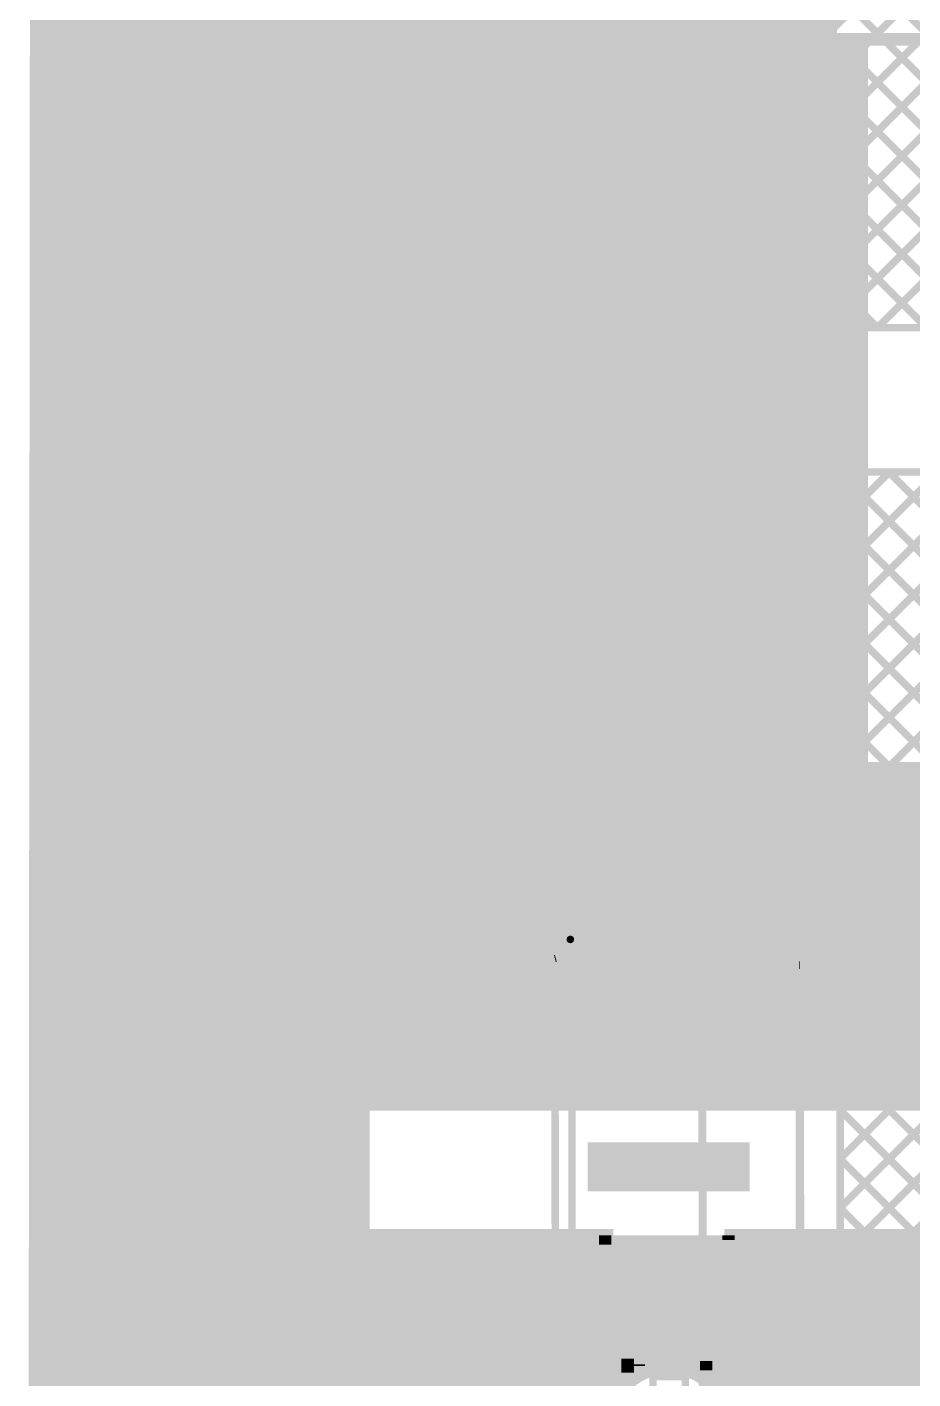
# Model space of a CAD drawing. Extents: x -20 to 155, y -91 to 215.
# Drawn here: x -4.19 to 13.87, y 90.92 to 118.49 of the extents above; entities that cross this region are included whole.
import ezdxf

# ---------------------------------------------------------------- set-up
doc = ezdxf.new("R2010")
doc.units = 0
doc.header["$MEASUREMENT"] = 0
doc.layers.get('0').update_dxf_attribs({"linetype": 'CONTINUOUS'})
for name, color, linetype in [('25-334-0_BOT', 7, 'CONTINUOUS'), ('25-334-0_DRD', 7, 'CONTINUOUS'), ('25-334-0_DRL', 2, 'CONTINUOUS'), ('25-334-0_IN1', 4, 'CONTINUOUS'), ('25-334-0_IN2', 3, 'CONTINUOUS'), ('25-334-0_SMB', 5, 'CONTINUOUS'), ('25-334-0_SMT', 10, 'CONTINUOUS'), ('25-334-0_SST', 12, 'CONTINUOUS'), ('25-334-0_TOP', 11, 'CONTINUOUS'), ('THRUHOLE_TAP', 15, 'CONTINUOUS')]:
    doc.layers.add(name, color=color, linetype=linetype)

# ---------------------------------------------------------------- blocks, each defined once
blk = doc.blocks.new('ROUND_28')
at = {"const_width": 1.09982}
blk.add_lwpolyline([(-0.54991, 0, 1), (0.54991, 0, 1)], format="xyb", close=True, dxfattribs=at)
blk = doc.blocks.new('ROUND_72')
at = {"const_width": 0.7493}
blk.add_lwpolyline([(-0.37465, 0, 1), (0.37465, 0, 1)], format="xyb", close=True, dxfattribs=at)
blk = doc.blocks.new('ROUND_70')
at = {"const_width": 0.0762}
blk.add_lwpolyline([(-0.0381, 0, 1), (0.0381, 0, 1)], format="xyb", close=True, dxfattribs=at)

msp = doc.modelspace()

# ---------------------------------------------------------------- linework, layer by layer
at = {"layer": '25-334-0_BOT', "const_width": 0.254}
for points in [[(-3.0226, 197.03288), (-3.0226, 45.37964)], [(-2.794, 197.13448), (-2.794, 45.25518)], [(-2.5654, 197.19798), (-2.5654, 45.16882)], [(-2.3368, 197.22846), (-2.3368, 45.1104)], [(-2.1082, 197.231), (-2.1082, 45.085)], [(-1.8796, 197.231), (-1.8796, 45.085)], [(-1.651, 197.231), (-1.651, 45.085)], [(-1.4224, 197.231), (-1.4224, 45.085)], [(-1.1938, 197.231), (-1.1938, 45.085)], [(-0.9652, 197.231), (-0.9652, 45.085)], [(-0.7366, 197.231), (-0.7366, 45.085)], [(-0.508, 197.231), (-0.508, 45.085)], [(-0.2794, 197.231), (-0.2794, 45.085)], [(-0.0508, 197.231), (-0.0508, 45.085)], [(0.1778, 197.231), (0.1778, 45.085)], [(0.4064, 197.231), (0.4064, 45.085)], [(0.635, 197.231), (0.635, 45.085)], [(0.8636, 197.231), (0.8636, 45.085)], [(1.0922, 197.231), (1.0922, 45.085)], [(1.3208, 197.231), (1.3208, 45.085)], [(1.5494, 197.231), (1.5494, 45.085)], [(1.778, 197.231), (1.778, 45.085)], [(2.0066, 197.231), (2.0066, 45.085)], [(2.2352, 197.231), (2.2352, 45.085)], [(-3.4798, 196.68236), (-3.4798, 45.77842)], [(-3.2512, 196.8881), (-3.2512, 45.54728)], [(-3.7084, 196.37502), (-3.7084, 46.1137)], [(-3.937, 195.58), (-3.937, 46.863)], [(2.4638, 130.556), (2.4638, 45.085)], [(2.6924, 130.556), (2.6924, 103.759)], [(2.921, 130.556), (2.921, 103.759)], [(3.1496, 130.556), (3.1496, 103.759)], [(3.3782, 130.556), (3.3782, 103.759)], [(3.6068, 130.556), (3.6068, 103.759)], [(3.8354, 130.556), (3.8354, 103.759)], [(4.064, 130.556), (4.064, 103.759)], [(4.2926, 130.556), (4.2926, 103.759)], [(4.5212, 130.556), (4.5212, 103.759)], [(4.7498, 130.556), (4.7498, 103.759)], [(4.9784, 130.556), (4.9784, 103.759)], [(5.207, 130.556), (5.207, 103.759)], [(5.4356, 130.556), (5.4356, 103.759)], [(5.6642, 130.556), (5.6642, 103.759)], [(5.8928, 130.556), (5.8928, 103.759)], [(6.1214, 130.556), (6.1214, 103.759)], [(6.35, 130.556), (6.35, 103.759)], [(6.5786, 130.556), (6.5786, 103.759)], [(6.8072, 130.556), (6.8072, 103.759)], [(9.5504, 130.556), (9.5504, 103.759)], [(9.779, 130.556), (9.779, 103.759)], [(10.0076, 130.556), (10.0076, 103.759)], [(10.2362, 130.556), (10.2362, 103.759)], [(10.4648, 130.556), (10.4648, 103.759)], [(10.6934, 130.556), (10.6934, 103.759)], [(10.922, 130.556), (10.922, 103.759)], [(11.1506, 130.556), (11.1506, 103.759)], [(11.3792, 130.556), (11.3792, 103.759)], [(11.6078, 130.556), (11.6078, 103.759)], [(11.8364, 130.556), (11.8364, 103.759)], [(12.065, 130.556), (12.065, 103.759)], [(7.0358, 124.04598), (7.0358, 103.759)], [(7.2644, 123.47956), (7.2644, 103.759)], [(9.3218, 123.5964), (9.3218, 103.759)], [(7.493, 123.24334), (7.493, 103.759)], [(7.7216, 123.1011), (7.7216, 103.759)], [(8.8646, 123.1392), (8.8646, 103.759)], [(9.0932, 123.30938), (9.0932, 103.759)], [(7.9502, 123.01728), (7.9502, 103.759)], [(8.1788, 122.98172), (8.1788, 103.759)], [(8.4074, 122.98934), (8.4074, 103.759)], [(8.636, 123.04014), (8.636, 103.759)], [(12.192, 119.507), (12.192, 103.759)], [(12.192, 118.48846), (-3.937, 118.48846)], [(12.192, 118.25986), (-3.937, 118.25986)], [(12.192, 118.03126), (-3.937, 118.03126)], [(12.192, 117.80266), (-3.937, 117.80266)], [(12.192, 117.57406), (-3.937, 117.57406)], [(12.192, 117.34546), (-3.937, 117.34546)], [(12.192, 117.11686), (-3.937, 117.11686)], [(12.192, 116.88826), (-3.937, 116.88826)], [(12.192, 116.65966), (-3.937, 116.65966)], [(12.192, 116.43106), (-3.937, 116.43106)], [(12.192, 116.20246), (-3.937, 116.20246)], [(12.192, 115.97386), (-3.937, 115.97386)], [(12.192, 115.74526), (-3.937, 115.74526)], [(12.192, 115.51666), (-3.937, 115.51666)], [(12.192, 115.28806), (-3.937, 115.28806)], [(12.192, 115.05946), (-3.937, 115.05946)], [(12.192, 114.83086), (-3.937, 114.83086)], [(12.192, 114.60226), (-3.937, 114.60226)], [(12.192, 114.37366), (-3.937, 114.37366)], [(12.192, 114.14506), (-3.937, 114.14506)], [(12.192, 113.91646), (-3.937, 113.91646)], [(12.192, 113.68786), (-3.937, 113.68786)], [(12.192, 113.45926), (-3.937, 113.45926)], [(12.192, 113.23066), (-3.937, 113.23066)], [(12.192, 113.00206), (-3.937, 113.00206)], [(12.192, 112.77346), (-3.937, 112.77346)], [(12.192, 112.54486), (-3.937, 112.54486)], [(12.192, 112.31626), (-3.937, 112.31626)], [(12.192, 112.08766), (-3.937, 112.08766)], [(12.192, 111.85906), (-3.937, 111.85906)], [(12.192, 111.63046), (-3.937, 111.63046)], [(12.192, 111.40186), (-3.937, 111.40186)], [(12.192, 111.17326), (-3.937, 111.17326)], [(12.192, 110.94466), (-3.937, 110.94466)], [(12.192, 110.71606), (-3.937, 110.71606)], [(12.192, 110.48746), (-3.937, 110.48746)], [(12.192, 110.25886), (-3.937, 110.25886)], [(12.192, 110.03026), (-3.937, 110.03026)], [(12.192, 109.80166), (-3.937, 109.80166)], [(12.192, 109.57306), (-3.937, 109.57306)], [(12.192, 109.34446), (-3.937, 109.34446)], [(12.192, 109.11586), (-3.937, 109.11586)], [(12.192, 108.88726), (-3.937, 108.88726)], [(12.192, 108.65866), (-3.937, 108.65866)], [(12.192, 108.43006), (-3.937, 108.43006)], [(12.192, 108.20146), (-3.937, 108.20146)], [(12.192, 107.97286), (-3.937, 107.97286)], [(12.192, 107.74426), (-3.937, 107.74426)], [(12.192, 107.51566), (-3.937, 107.51566)], [(12.192, 107.28706), (-3.937, 107.28706)], [(12.192, 107.05846), (-3.937, 107.05846)], [(12.192, 106.82986), (-3.937, 106.82986)], [(12.192, 106.60126), (-3.937, 106.60126)], [(12.192, 106.37266), (-3.937, 106.37266)], [(12.192, 106.14406), (-3.937, 106.14406)], [(12.192, 105.91546), (-3.937, 105.91546)], [(12.192, 105.68686), (-3.937, 105.68686)], [(12.192, 105.45826), (-3.937, 105.45826)], [(12.192, 105.22966), (-3.937, 105.22966)], [(12.192, 105.00106), (-3.937, 105.00106)], [(12.192, 104.77246), (-3.937, 104.77246)], [(12.192, 104.54386), (-3.937, 104.54386)], [(12.192, 104.31526), (-3.937, 104.31526)], [(12.192, 104.08666), (-3.937, 104.08666)], [(12.192, 103.85806), (-3.937, 103.85806)], [(2.667, 103.62946), (-3.937, 103.62946)], [(12.192, 103.759), (2.667, 103.759)], [(2.667, 103.759), (2.667, 93.726)], [(2.667, 103.40086), (-3.937, 103.40086)], [(2.667, 103.17226), (-3.937, 103.17226)], [(2.667, 102.94366), (-3.937, 102.94366)], [(2.667, 102.71506), (-3.937, 102.71506)], [(2.667, 102.48646), (-3.937, 102.48646)], [(2.667, 102.25786), (-3.937, 102.25786)], [(2.667, 102.02926), (-3.937, 102.02926)], [(2.667, 101.80066), (-3.937, 101.80066)], [(2.667, 101.57206), (-3.937, 101.57206)], [(2.667, 101.34346), (-3.937, 101.34346)], [(2.667, 101.11486), (-3.937, 101.11486)], [(2.667, 100.88626), (-3.937, 100.88626)], [(2.667, 100.65766), (-3.937, 100.65766)], [(2.667, 100.42906), (-3.937, 100.42906)], [(2.667, 100.20046), (-3.937, 100.20046)], [(2.667, 99.97186), (-3.937, 99.97186)], [(2.667, 99.74326), (-3.937, 99.74326)], [(2.667, 99.51466), (-3.937, 99.51466)], [(2.667, 99.28606), (-3.937, 99.28606)], [(2.667, 99.05746), (-3.937, 99.05746)], [(2.667, 98.82886), (-3.937, 98.82886)], [(2.667, 98.60026), (-3.937, 98.60026)], [(2.667, 98.37166), (-3.937, 98.37166)], [(2.667, 98.14306), (-3.937, 98.14306)], [(2.667, 97.91446), (-3.937, 97.91446)], [(2.667, 97.68586), (-3.937, 97.68586)], [(2.667, 97.45726), (-3.937, 97.45726)], [(2.667, 97.22866), (-3.937, 97.22866)], [(2.667, 97.00006), (-3.937, 97.00006)], [(2.667, 96.77146), (-3.937, 96.77146)], [(2.667, 96.54286), (-3.937, 96.54286)], [(2.667, 96.31426), (-3.937, 96.31426)], [(2.667, 96.08566), (-3.937, 96.08566)], [(2.667, 95.85706), (-3.937, 95.85706)], [(2.667, 95.62846), (-3.937, 95.62846)], [(2.667, 95.39986), (-3.937, 95.39986)], [(2.667, 95.17126), (-3.937, 95.17126)], [(2.667, 94.94266), (-3.937, 94.94266)], [(2.667, 94.71406), (-3.937, 94.71406)], [(2.667, 94.48546), (-3.937, 94.48546)], [(2.667, 94.25686), (-3.937, 94.25686)], [(2.667, 94.02826), (-3.937, 94.02826)], [(2.667, 93.79966), (-3.937, 93.79966)], [(5.715, 93.726), (2.667, 93.726)], [(2.6924, 93.726), (2.6924, 45.085)], [(2.921, 93.726), (2.921, 45.085)], [(3.1496, 93.726), (3.1496, 64.008)], [(3.3782, 93.726), (3.3782, 64.008)], [(3.6068, 93.726), (3.6068, 64.008)], [(3.8354, 93.726), (3.8354, 64.008)], [(4.064, 93.726), (4.064, 64.008)], [(4.2926, 93.726), (4.2926, 64.008)], [(4.5212, 93.726), (4.5212, 64.008)], [(4.7498, 93.726), (4.7498, 64.008)], [(4.9784, 93.726), (4.9784, 64.008)], [(5.207, 93.726), (5.207, 64.008)], [(5.4356, 93.726), (5.4356, 64.008)], [(5.6642, 93.726), (5.6642, 64.008)], [(14.986, 93.726), (5.715, 93.726)], [(5.8928, 93.726), (5.8928, 64.008)], [(6.1214, 93.726), (6.1214, 64.008)], [(6.35, 93.726), (6.35, 64.008)], [(6.5786, 93.726), (6.5786, 64.008)], [(6.8072, 93.726), (6.8072, 64.008)], [(7.0358, 93.726), (7.0358, 64.008)], [(7.2644, 93.726), (7.2644, 64.008)], [(7.493, 93.726), (7.493, 64.008)], [(7.7216, 93.726), (7.7216, 90.30462)], [(7.9502, 93.726), (7.9502, 90.71356)], [(8.1788, 93.726), (8.1788, 90.92184)], [(8.4074, 93.726), (8.4074, 91.05138)], [(8.636, 93.726), (8.636, 91.1225)], [(8.8646, 93.726), (8.8646, 91.1479)], [(9.0932, 93.726), (9.0932, 91.13266)], [(9.3218, 93.726), (9.3218, 91.0717)], [(9.5504, 93.726), (9.5504, 90.9574)], [(9.779, 93.726), (9.779, 90.76944)], [(10.0076, 93.726), (10.0076, 90.43416)], [(10.2362, 93.726), (10.2362, 64.008)], [(10.4648, 93.726), (10.4648, 64.008)], [(10.6934, 93.726), (10.6934, 64.008)], [(10.922, 93.726), (10.922, 64.008)], [(11.1506, 93.726), (11.1506, 64.008)], [(11.3792, 93.726), (11.3792, 64.008)], [(11.6078, 93.726), (11.6078, 64.008)], [(11.8364, 93.726), (11.8364, 64.008)], [(12.065, 93.726), (12.065, 64.008)], [(12.2936, 93.726), (12.2936, 64.008)], [(12.5222, 93.726), (12.5222, 64.008)], [(12.7508, 93.726), (12.7508, 64.008)], [(12.9794, 93.726), (12.9794, 64.008)], [(13.208, 93.726), (13.208, 64.008)], [(13.4366, 93.726), (13.4366, 64.008)], [(13.6652, 93.726), (13.6652, 64.008)], [(13.8938, 93.726), (13.8938, 64.008)], [(29.718, 93.57106), (-3.937, 93.57106)], [(29.718, 93.34246), (-3.937, 93.34246)], [(29.718, 93.11386), (-3.937, 93.11386)], [(29.718, 92.88526), (-3.937, 92.88526)], [(29.718, 92.65666), (-3.937, 92.65666)], [(29.718, 92.42806), (-3.937, 92.42806)], [(29.718, 92.19946), (-3.937, 92.19946)], [(29.718, 91.97086), (-3.937, 91.97086)], [(29.718, 91.74226), (-3.937, 91.74226)], [(19.558, 91.51366), (-3.937, 91.51366)], [(19.558, 91.28506), (-3.937, 91.28506)], [(8.4201, 91.05646), (-3.937, 91.05646)], [(19.558, 91.05646), (9.35736, 91.05646)], [(8.05942, 90.82786), (-3.937, 90.82786)], [(19.558, 90.82786), (9.71804, 90.82786)]]:
    msp.add_lwpolyline(points, dxfattribs=at)
for points in [[(8.89, 91.15044, 0.4142136), (7.6581, 89.91854)], [(10.11936, 89.91854, 0.4142136), (8.89, 91.1479)]]:
    msp.add_lwpolyline(points, format="xyb", dxfattribs=at)
at = {"layer": '25-334-0_DRD', "const_width": 0.254}
for points in [[(8.255, 97.536), (8.89, 98.171)], [(8.255, 98.044), (8.255, 97.536)], [(8.89, 97.409), (8.255, 98.044)], [(8.89, 98.171), (9.525, 97.536)], [(9.525, 98.044), (8.89, 97.409)], [(9.525, 97.536), (9.525, 98.044)], [(8.255, 92.456), (8.89, 93.091)], [(8.89, 93.091), (9.525, 92.456)], [(8.255, 92.964), (8.255, 92.456)], [(8.89, 92.329), (8.255, 92.964)], [(9.525, 92.964), (8.89, 92.329)], [(9.525, 92.456), (9.525, 92.964)]]:
    msp.add_lwpolyline(points, dxfattribs=at)
at = {"layer": '25-334-0_DRL', "const_width": 1.00076}
msp.add_lwpolyline([(7.239, 95.25), (10.541, 95.25)], dxfattribs=at)
at = {"layer": '25-334-0_IN1', "const_width": 0.254}
for points in [[(14.478, 201.549), (-3.937, 201.549), (-4.064, 50.165)], [(-3.8354, 201.549), (-3.8354, 49.29124)], [(-3.6068, 201.549), (-3.6068, 48.95342)], [(-3.3782, 201.549), (-3.3782, 48.72228)], [(-3.1496, 201.549), (-3.1496, 48.55464)], [(-2.921, 201.549), (-2.921, 48.43272)], [(-2.6924, 201.549), (-2.6924, 48.34636)], [(-2.4638, 201.549), (-2.4638, 48.29048)], [(-2.2352, 201.549), (-2.2352, 48.26254)], [(-2.0066, 201.549), (-2.0066, 48.26)], [(-1.778, 201.549), (-1.778, 48.26)], [(-1.5494, 201.549), (-1.5494, 48.26)], [(-1.3208, 201.549), (-1.3208, 48.26)], [(-1.0922, 201.549), (-1.0922, 48.26)], [(-0.8636, 201.549), (-0.8636, 48.26)], [(-0.635, 201.549), (-0.635, 48.26)], [(-0.4064, 201.549), (-0.4064, 48.26)], [(-0.1778, 201.549), (-0.1778, 48.26)], [(0.0508, 201.549), (0.0508, 48.26)], [(0.2794, 201.549), (0.2794, 48.26)], [(0.508, 201.549), (0.508, 48.26)], [(0.7366, 201.549), (0.7366, 48.26)], [(0.9652, 201.549), (0.9652, 48.26)], [(1.1938, 201.549), (1.1938, 48.26)], [(1.4224, 201.549), (1.4224, 48.26)], [(1.651, 201.549), (1.651, 48.26)], [(1.8796, 201.549), (1.8796, 48.26)], [(2.1082, 201.549), (2.1082, 48.26)], [(2.3368, 130.556), (2.3368, 48.26)], [(2.5654, 130.556), (2.5654, 48.26)], [(2.794, 130.556), (2.794, 103.886)], [(3.0226, 130.556), (3.0226, 103.886)], [(3.2512, 130.556), (3.2512, 103.886)], [(3.4798, 130.556), (3.4798, 103.886)], [(3.7084, 130.556), (3.7084, 103.886)], [(3.937, 130.556), (3.937, 103.886)], [(4.1656, 130.556), (4.1656, 103.886)], [(4.3942, 130.556), (4.3942, 103.886)], [(4.6228, 130.556), (4.6228, 103.886)], [(4.8514, 130.556), (4.8514, 103.886)], [(5.08, 130.556), (5.08, 103.886)], [(5.3086, 130.556), (5.3086, 103.886)], [(5.5372, 130.556), (5.5372, 103.886)], [(5.7658, 130.556), (5.7658, 103.886)], [(5.9944, 130.556), (5.9944, 103.886)], [(6.223, 130.556), (6.223, 103.886)], [(6.4516, 130.556), (6.4516, 103.886)], [(6.6802, 129.21488), (6.6802, 103.886)], [(12.1666, 127.25908), (12.1666, 103.886)], [(11.938, 127.03048), (11.938, 103.886)], [(11.7094, 126.80188), (11.7094, 103.886)], [(11.4808, 126.57328), (11.4808, 103.886)], [(11.2522, 126.34468), (11.2522, 103.886)], [(10.795, 125.88748), (10.795, 103.886)], [(11.0236, 126.11608), (11.0236, 103.886)], [(10.5664, 125.65888), (10.5664, 103.886)], [(10.3378, 125.43028), (10.3378, 103.886)], [(10.1092, 125.20168), (10.1092, 103.886)], [(9.8806, 124.97308), (9.8806, 103.886)], [(9.652, 124.03328), (9.652, 103.886)], [(6.9088, 123.79706), (6.9088, 103.886)], [(9.4234, 123.42368), (9.4234, 103.886)], [(7.1374, 123.35256), (7.1374, 103.886)], [(7.366, 123.11634), (7.366, 103.886)], [(9.1948, 123.15952), (9.1948, 103.886)], [(7.5946, 122.96648), (7.5946, 103.886)], [(7.8232, 122.86996), (7.8232, 103.886)], [(8.0518, 122.81662), (8.0518, 103.886)], [(8.509, 122.82424), (8.509, 103.886)], [(8.7376, 122.8852), (8.7376, 103.886)], [(8.9662, 122.99442), (8.9662, 103.886)], [(8.2804, 122.80138), (8.2804, 103.886)], [(12.192, 119.507), (12.192, 103.886)], [(12.192, 118.4402), (-4.00558, 118.4402)], [(12.192, 118.2116), (-4.00558, 118.2116)], [(12.192, 117.983), (-4.00558, 117.983)], [(12.192, 117.7544), (-4.00812, 117.7544)], [(12.192, 117.5258), (-4.00812, 117.5258)], [(12.192, 117.2972), (-4.00812, 117.2972)], [(12.192, 117.0686), (-4.00812, 117.0686)], [(12.192, 116.84), (-4.00812, 116.84)], [(12.192, 116.6114), (-4.00812, 116.6114)], [(12.192, 116.3828), (-4.00812, 116.3828)], [(12.192, 116.1542), (-4.00812, 116.1542)], [(12.192, 115.9256), (-4.00812, 115.9256)], [(12.192, 115.697), (-4.00812, 115.697)], [(12.192, 115.4684), (-4.00812, 115.4684)], [(12.192, 115.2398), (-4.00812, 115.2398)], [(12.192, 115.0112), (-4.00812, 115.0112)], [(12.192, 114.554), (-4.01066, 114.554)], [(12.192, 114.7826), (-4.00812, 114.7826)], [(12.192, 114.3254), (-4.01066, 114.3254)], [(12.192, 114.0968), (-4.01066, 114.0968)], [(12.192, 113.8682), (-4.01066, 113.8682)], [(12.192, 113.6396), (-4.01066, 113.6396)], [(12.192, 113.411), (-4.01066, 113.411)], [(12.192, 113.1824), (-4.01066, 113.1824)], [(12.192, 112.9538), (-4.01066, 112.9538)], [(12.192, 112.7252), (-4.01066, 112.7252)], [(12.192, 112.4966), (-4.01066, 112.4966)], [(12.192, 112.268), (-4.01066, 112.268)], [(12.192, 112.0394), (-4.01066, 112.0394)], [(12.192, 111.8108), (-4.01066, 111.8108)], [(12.192, 111.5822), (-4.0132, 111.5822)], [(12.192, 111.3536), (-4.0132, 111.3536)], [(12.192, 111.125), (-4.0132, 111.125)], [(12.192, 110.8964), (-4.0132, 110.8964)], [(12.192, 110.6678), (-4.0132, 110.6678)], [(12.192, 110.4392), (-4.0132, 110.4392)], [(12.192, 110.2106), (-4.0132, 110.2106)], [(12.192, 109.982), (-4.0132, 109.982)], [(12.192, 109.7534), (-4.0132, 109.7534)], [(12.192, 109.5248), (-4.0132, 109.5248)], [(12.192, 109.2962), (-4.0132, 109.2962)], [(12.192, 109.0676), (-4.0132, 109.0676)], [(12.192, 108.839), (-4.0132, 108.839)], [(12.192, 108.6104), (-4.01574, 108.6104)], [(12.192, 108.3818), (-4.01574, 108.3818)], [(12.192, 108.1532), (-4.01574, 108.1532)], [(12.192, 107.9246), (-4.01574, 107.9246)], [(12.192, 107.696), (-4.01574, 107.696)], [(12.192, 107.4674), (-4.01574, 107.4674)], [(12.192, 107.2388), (-4.01574, 107.2388)], [(12.192, 107.0102), (-4.01574, 107.0102)], [(12.192, 106.7816), (-4.01574, 106.7816)], [(12.192, 106.553), (-4.01574, 106.553)], [(12.192, 106.3244), (-4.01574, 106.3244)], [(12.192, 106.0958), (-4.01574, 106.0958)], [(12.192, 105.8672), (-4.01574, 105.8672)], [(12.192, 105.6386), (-4.01828, 105.6386)], [(12.192, 105.41), (-4.01828, 105.41)], [(12.192, 105.1814), (-4.01828, 105.1814)], [(12.192, 104.9528), (-4.01828, 104.9528)], [(12.192, 104.7242), (-4.01828, 104.7242)], [(12.192, 104.4956), (-4.01828, 104.4956)], [(12.192, 104.267), (-4.01828, 104.267)], [(12.192, 104.0384), (-4.01828, 104.0384)], [(2.667, 103.8098), (-4.01828, 103.8098)], [(12.192, 103.886), (2.667, 103.886)], [(2.667, 103.886), (2.667, 93.853)], [(2.667, 103.5812), (-4.01828, 103.5812)], [(2.667, 103.3526), (-4.01828, 103.3526)], [(2.667, 103.124), (-4.01828, 103.124)], [(2.667, 102.8954), (-4.01828, 102.8954)], [(2.667, 102.4382), (-4.02082, 102.4382)], [(2.667, 102.6668), (-4.01828, 102.6668)], [(2.667, 102.2096), (-4.02082, 102.2096)], [(2.667, 101.981), (-4.02082, 101.981)], [(2.667, 101.7524), (-4.02082, 101.7524)], [(2.667, 101.5238), (-4.02082, 101.5238)], [(2.667, 101.2952), (-4.02082, 101.2952)], [(2.667, 101.0666), (-4.02082, 101.0666)], [(2.667, 100.838), (-4.02082, 100.838)], [(2.667, 100.6094), (-4.02082, 100.6094)], [(2.667, 100.3808), (-4.02082, 100.3808)], [(2.667, 100.1522), (-4.02082, 100.1522)], [(23.1902, 100.1268), (11.05408, 87.98814)], [(2.667, 99.9236), (-4.02082, 99.9236)], [(2.667, 99.695), (-4.02082, 99.695)], [(2.667, 99.4664), (-4.02336, 99.4664)], [(2.667, 99.2378), (-4.02336, 99.2378)], [(2.667, 99.0092), (-4.02336, 99.0092)], [(2.667, 98.7806), (-4.02336, 98.7806)], [(2.667, 98.552), (-4.02336, 98.552)], [(2.667, 98.3234), (-4.02336, 98.3234)], [(2.667, 98.0948), (-4.02336, 98.0948)], [(2.667, 97.8662), (-4.02336, 97.8662)], [(2.667, 97.6376), (-4.02336, 97.6376)], [(2.667, 97.409), (-4.02336, 97.409)], [(2.667, 97.1804), (-4.02336, 97.1804)], [(2.667, 96.9518), (-4.02336, 96.9518)], [(2.667, 96.7232), (-4.02336, 96.7232)], [(2.667, 96.4946), (-4.0259, 96.4946)], [(2.667, 96.266), (-4.0259, 96.266)], [(2.667, 96.0374), (-4.0259, 96.0374)], [(2.667, 95.8088), (-4.0259, 95.8088)], [(2.667, 95.5802), (-4.0259, 95.5802)], [(2.667, 95.3516), (-4.0259, 95.3516)], [(2.667, 95.123), (-4.0259, 95.123)], [(2.667, 94.8944), (-4.0259, 94.8944)], [(2.667, 94.6658), (-4.0259, 94.6658)], [(2.667, 94.4372), (-4.0259, 94.4372)], [(2.667, 94.2086), (-4.0259, 94.2086)], [(2.667, 93.98), (-4.0259, 93.98)], [(7.66572, 93.7514), (-4.0259, 93.7514)], [(7.7597, 93.853), (2.667, 93.853)], [(2.794, 93.853), (2.794, 48.26)], [(3.0226, 93.853), (3.0226, 64.008)], [(3.2512, 93.853), (3.2512, 64.008)], [(3.4798, 93.853), (3.4798, 64.008)], [(3.7084, 93.853), (3.7084, 64.008)], [(3.937, 93.853), (3.937, 64.008)], [(4.1656, 93.853), (4.1656, 64.008)], [(4.3942, 93.853), (4.3942, 64.008)], [(4.6228, 93.853), (4.6228, 64.008)], [(4.8514, 93.853), (4.8514, 64.008)], [(5.08, 93.853), (5.08, 64.008)], [(5.3086, 93.853), (5.3086, 64.008)], [(5.5372, 93.853), (5.5372, 64.008)], [(5.7658, 93.853), (5.7658, 64.008)], [(5.9944, 93.853), (5.9944, 64.008)], [(6.223, 93.853), (6.223, 64.008)], [(6.4516, 93.853), (6.4516, 64.008)], [(6.6802, 93.853), (6.6802, 64.008)], [(6.9088, 93.853), (6.9088, 64.008)], [(7.1374, 93.853), (7.1374, 64.008)], [(7.366, 93.853), (7.366, 93.22308)], [(7.5946, 93.853), (7.5946, 93.6625)], [(14.986, 93.853), (10.0203, 93.853)], [(10.1092, 93.853), (10.1092, 93.75648)], [(16.8148, 93.7514), (10.11428, 93.7514)], [(10.3378, 93.853), (10.3378, 93.4085)], [(10.5664, 93.853), (10.5664, 87.98814)], [(10.795, 93.853), (10.795, 87.98814)], [(11.0236, 93.853), (11.0236, 87.98814)], [(11.2522, 93.853), (11.2522, 88.18626)], [(11.4808, 93.853), (11.4808, 88.41486)], [(11.7094, 93.853), (11.7094, 88.64346)], [(11.938, 93.853), (11.938, 88.87206)], [(12.1666, 93.853), (12.1666, 89.10066)], [(12.3952, 93.853), (12.3952, 89.32926)], [(12.6238, 93.853), (12.6238, 89.55786)], [(12.8524, 93.853), (12.8524, 89.78646)], [(13.081, 93.853), (13.081, 90.01506)], [(13.3096, 93.853), (13.3096, 90.24366)], [(13.5382, 93.853), (13.5382, 90.47226)], [(13.7668, 93.853), (13.7668, 90.70086)], [(7.50316, 93.5228), (-4.02844, 93.5228)], [(16.5862, 93.5228), (10.27684, 93.5228)], [(7.3914, 93.2942), (-4.02844, 93.2942)], [(7.32282, 93.0656), (-4.02844, 93.0656)], [(16.3576, 93.2942), (10.3886, 93.2942)], [(16.129, 93.0656), (10.45718, 93.0656)], [(7.28726, 92.837), (-4.02844, 92.837)], [(15.9004, 92.837), (10.49274, 92.837)], [(7.28472, 92.6084), (-4.02844, 92.6084)], [(15.6718, 92.6084), (10.49528, 92.6084)], [(7.3152, 92.3798), (-4.02844, 92.3798)], [(15.4432, 92.3798), (10.46226, 92.3798)], [(7.38124, 92.1512), (-4.02844, 92.1512)], [(7.366, 92.19692), (7.366, 64.008)], [(10.3378, 92.0115), (10.3378, 87.98814)], [(15.2146, 92.1512), (10.39622, 92.1512)], [(7.48792, 91.9226), (-4.02844, 91.9226)], [(7.64286, 91.694), (-4.02844, 91.694)], [(7.5946, 91.7575), (7.5946, 90.46972)], [(14.7574, 91.694), (10.1346, 91.694)], [(14.986, 91.9226), (10.29208, 91.9226)], [(7.87146, 91.4654), (-4.02844, 91.4654)], [(7.8232, 91.50604), (7.8232, 90.83802)], [(9.8806, 91.44254), (9.8806, 90.9193)], [(14.5288, 91.4654), (9.90854, 91.4654)], [(10.1092, 91.66098), (10.1092, 90.62212)], [(8.24484, 91.2368), (-4.02844, 91.2368)], [(8.0518, 91.3384), (8.0518, 91.05138)], [(8.2804, 91.22156), (8.2804, 91.18854)], [(14.3002, 91.2368), (9.53262, 91.2368)], [(9.652, 91.29268), (9.652, 91.10218)], [(7.99592, 91.0082), (-4.02844, 91.0082)], [(7.89432, 90.91422), (8.89, 89.91854)], [(9.88568, 90.91422), (8.89, 89.91854)], [(14.0716, 91.0082), (9.78154, 91.0082)]]:
    msp.add_lwpolyline(points, dxfattribs=at)
for points in [[(7.7597, 93.853, 0.2003647), (7.28251, 92.71)], [(10.49782, 92.71, 0.2003646), (10.02053, 93.85323)], [(7.28218, 92.71, 0.3114166), (8.3185, 91.20632)], [(9.45896, 91.20632, 0.3118219), (10.49782, 92.71)], [(8.3185, 91.20632, 0.2965412), (7.4803, 89.91854)], [(10.29716, 89.91854, 0.2969896), (9.45896, 91.20632)]]:
    msp.add_lwpolyline(points, format="xyb", dxfattribs=at)
at = {"layer": '25-334-0_IN2', "const_width": 0.254}
for points in [[(-3.2512, 177.96002), (-3.2512, 11.88466)], [(-3.0226, 178.07432), (-3.0226, 11.68654)], [(-2.794, 178.14798), (-2.794, 11.53922)], [(-2.5654, 178.17846), (-2.5654, 11.43508)], [(-2.3368, 178.181), (-2.3368, 11.36142)], [(-2.1082, 178.181), (-2.1082, 11.31824)], [(-1.8796, 178.181), (-1.8796, 11.303)], [(-1.651, 178.181), (-1.651, 11.303)], [(-1.4224, 178.181), (-1.4224, 11.303)], [(-1.1938, 178.181), (-1.1938, 11.303)], [(-0.9652, 178.181), (-0.9652, 11.303)], [(-0.7366, 178.181), (-0.7366, 11.303)], [(-0.508, 178.181), (-0.508, 11.303)], [(-0.2794, 178.181), (-0.2794, 11.303)], [(-0.0508, 178.181), (-0.0508, 11.303)], [(0.17526, 178.181), (0.17526, 11.303)], [(0.40386, 178.181), (0.40386, 11.303)], [(0.63246, 178.181), (0.63246, 11.303)], [(0.86106, 178.181), (0.86106, 11.303)], [(1.08966, 178.181), (1.08966, 11.303)], [(1.31826, 178.181), (1.31826, 11.303)], [(1.54686, 178.181), (1.54686, 11.303)], [(1.77546, 178.181), (1.77546, 11.303)], [(2.00406, 178.181), (2.00406, 11.303)], [(2.23266, 178.181), (2.23266, 11.303)], [(-3.4798, 177.78222), (-3.4798, 12.1666)], [(-3.7084, 177.50536), (-3.7084, 12.63142)], [(-3.937, 176.657), (-3.81, 13.335)], [(2.286, 133.604), (2.286, 118.237)], [(2.286, 118.5164), (-3.89128, 118.5164)], [(2.286, 118.2878), (-3.89128, 118.2878)], [(12.827, 118.237), (2.286, 118.237)], [(2.46126, 118.237), (2.46126, 11.303)], [(2.68986, 118.237), (2.68986, 96.52)], [(2.91846, 118.237), (2.91846, 96.52)], [(3.14706, 118.237), (3.14706, 96.52)], [(3.37566, 118.237), (3.37566, 96.52)], [(3.60426, 118.237), (3.60426, 96.52)], [(3.83286, 118.237), (3.83286, 96.52)], [(4.06146, 118.237), (4.06146, 96.52)], [(4.29006, 118.237), (4.29006, 96.52)], [(4.51866, 118.237), (4.51866, 96.52)], [(4.74726, 118.237), (4.74726, 96.52)], [(4.97586, 118.237), (4.97586, 96.52)], [(5.20446, 118.237), (5.20446, 96.52)], [(5.43306, 118.237), (5.43306, 96.52)], [(5.66166, 118.237), (5.66166, 96.52)], [(5.89026, 118.237), (5.89026, 96.52)], [(6.11886, 118.237), (6.11886, 96.52)], [(6.34746, 118.237), (6.34746, 96.52)], [(6.57606, 118.237), (6.57606, 96.52)], [(6.80466, 118.237), (6.80466, 96.52)], [(7.03326, 118.237), (7.03326, 96.52)], [(7.26186, 118.237), (7.26186, 96.52)], [(7.49046, 118.237), (7.49046, 96.52)], [(7.71906, 118.237), (7.71906, 96.52)], [(7.94766, 118.237), (7.94766, 96.52)], [(8.17626, 118.237), (8.17626, 96.52)], [(8.40486, 118.237), (8.40486, 96.52)], [(8.63346, 118.237), (8.63346, 96.52)], [(8.86206, 118.237), (8.86206, 96.52)], [(9.09066, 118.237), (9.09066, 96.52)], [(9.31926, 118.237), (9.31926, 96.52)], [(9.54786, 118.237), (9.54786, 96.52)], [(9.77646, 118.237), (9.77646, 96.52)], [(10.00506, 118.237), (10.00506, 96.52)], [(10.23366, 118.237), (10.23366, 96.52)], [(10.46226, 118.237), (10.46226, 96.52)], [(10.69086, 118.237), (10.69086, 96.52)], [(10.91946, 118.237), (10.91946, 96.52)], [(11.14806, 118.237), (11.14806, 96.52)], [(11.37666, 118.237), (11.37666, 96.52)], [(11.60526, 118.237), (11.60526, 96.52)], [(11.83386, 118.237), (11.83386, 96.52)], [(12.06246, 118.237), (12.06246, 96.52)], [(12.29106, 118.237), (12.29106, 96.52)], [(12.51966, 118.237), (12.51966, 96.52)], [(12.74826, 118.237), (12.74826, 96.52)], [(14.605, 118.237), (12.827, 118.237)], [(12.827, 118.237), (12.827, 103.378)], [(12.827, 118.0592), (-3.89128, 118.0592)], [(12.827, 117.8306), (-3.89128, 117.8306)], [(12.827, 117.602), (-3.89128, 117.602)], [(12.827, 117.3734), (-3.89128, 117.3734)], [(12.827, 117.1448), (-3.89128, 117.1448)], [(12.827, 116.9162), (-3.89128, 116.9162)], [(12.827, 116.6876), (-3.88874, 116.6876)], [(12.827, 116.459), (-3.88874, 116.459)], [(12.827, 116.2304), (-3.88874, 116.2304)], [(12.827, 116.0018), (-3.88874, 116.0018)], [(12.827, 115.7732), (-3.88874, 115.7732)], [(12.827, 115.5446), (-3.88874, 115.5446)], [(12.827, 115.316), (-3.88874, 115.316)], [(12.827, 115.0874), (-3.88874, 115.0874)], [(12.827, 114.8588), (-3.88874, 114.8588)], [(12.827, 114.6302), (-3.88874, 114.6302)], [(12.827, 114.4016), (-3.88874, 114.4016)], [(12.827, 114.173), (-3.88874, 114.173)], [(12.827, 113.9444), (-3.88874, 113.9444)], [(12.827, 113.7158), (-3.88874, 113.7158)], [(12.827, 113.4872), (-3.8862, 113.4872)], [(12.827, 113.2586), (-3.8862, 113.2586)], [(12.827, 113.03), (-3.8862, 113.03)], [(12.827, 112.8014), (-3.8862, 112.8014)], [(12.827, 112.5728), (-3.8862, 112.5728)], [(12.827, 112.3442), (-3.8862, 112.3442)], [(12.827, 112.1156), (-3.8862, 112.1156)], [(12.827, 111.887), (-3.8862, 111.887)], [(12.827, 111.6584), (-3.8862, 111.6584)], [(12.827, 111.4298), (-3.8862, 111.4298)], [(12.827, 111.2012), (-3.8862, 111.2012)], [(12.827, 110.9726), (-3.8862, 110.9726)], [(12.827, 110.744), (-3.8862, 110.744)], [(12.827, 110.5154), (-3.8862, 110.5154)], [(12.827, 110.2868), (-3.8862, 110.2868)], [(12.827, 110.0582), (-3.88366, 110.0582)], [(12.827, 109.8296), (-3.88366, 109.8296)], [(12.827, 109.601), (-3.88366, 109.601)], [(12.827, 109.3724), (-3.88366, 109.3724)], [(12.827, 109.1438), (-3.88366, 109.1438)], [(12.827, 108.9152), (-3.88366, 108.9152)], [(12.827, 108.6866), (-3.88366, 108.6866)], [(12.827, 108.458), (-3.88366, 108.458)], [(12.827, 108.2294), (-3.88366, 108.2294)], [(12.827, 108.0008), (-3.88366, 108.0008)], [(12.827, 107.7722), (-3.88366, 107.7722)], [(12.827, 107.5436), (-3.88366, 107.5436)], [(12.827, 107.315), (-3.88366, 107.315)], [(12.827, 107.0864), (-3.88366, 107.0864)], [(12.827, 106.8578), (-3.88112, 106.8578)], [(12.827, 106.6292), (-3.88112, 106.6292)], [(12.827, 106.4006), (-3.88112, 106.4006)], [(12.827, 106.172), (-3.88112, 106.172)], [(12.827, 105.9434), (-3.88112, 105.9434)], [(12.827, 105.7148), (-3.88112, 105.7148)], [(12.827, 105.4862), (-3.88112, 105.4862)], [(12.827, 105.2576), (-3.88112, 105.2576)], [(12.827, 105.029), (-3.88112, 105.029)], [(12.827, 104.8004), (-3.88112, 104.8004)], [(12.827, 104.5718), (-3.88112, 104.5718)], [(12.827, 104.3432), (-3.88112, 104.3432)], [(12.827, 104.1146), (-3.88112, 104.1146)], [(12.827, 103.886), (-3.88112, 103.886)], [(12.827, 103.6574), (-3.87858, 103.6574)], [(12.827, 103.4288), (-3.87858, 103.4288)], [(19.558, 103.378), (12.827, 103.378)], [(12.97686, 103.378), (12.97686, 96.52)], [(13.20546, 103.378), (13.20546, 96.52)], [(13.43406, 103.378), (13.43406, 96.52)], [(13.66266, 103.378), (13.66266, 96.52)], [(13.89126, 103.378), (13.89126, 96.52)], [(19.558, 103.2002), (-3.87858, 103.2002)], [(19.558, 102.9716), (-3.87858, 102.9716)], [(19.558, 102.743), (-3.87858, 102.743)], [(19.558, 102.5144), (-3.87858, 102.5144)], [(19.558, 102.2858), (-3.87858, 102.2858)], [(19.558, 102.0572), (-3.87858, 102.0572)], [(19.558, 101.8286), (-3.87858, 101.8286)], [(19.558, 101.6), (-3.87858, 101.6)], [(19.558, 101.3714), (-3.87858, 101.3714)], [(19.558, 101.1428), (-3.87858, 101.1428)], [(19.558, 100.9142), (-3.87858, 100.9142)], [(19.558, 100.6856), (-3.87858, 100.6856)], [(19.558, 100.457), (-3.87858, 100.457)], [(19.558, 100.2284), (-3.87604, 100.2284)], [(19.558, 99.9998), (-3.87604, 99.9998)], [(19.558, 99.7712), (-3.87604, 99.7712)], [(19.558, 99.5426), (-3.87604, 99.5426)], [(19.558, 99.314), (-3.87604, 99.314)], [(19.558, 99.0854), (-3.87604, 99.0854)], [(19.558, 98.8568), (-3.87604, 98.8568)], [(19.558, 98.6282), (-3.87604, 98.6282)], [(19.558, 98.3996), (-3.87604, 98.3996)], [(19.558, 98.171), (-3.87604, 98.171)], [(19.558, 97.9424), (-3.87604, 97.9424)], [(19.558, 97.7138), (-3.87604, 97.7138)], [(19.558, 97.4852), (-3.87604, 97.4852)], [(19.558, 97.2566), (-3.87604, 97.2566)], [(19.558, 97.028), (-3.8735, 97.028)], [(19.558, 96.7994), (-3.8735, 96.7994)], [(19.558, 96.5708), (-3.8735, 96.5708)], [(2.667, 96.52), (2.667, 81.153)], [(14.986, 96.52), (2.667, 96.52)], [(2.667, 96.3422), (-3.8735, 96.3422)], [(2.667, 96.1136), (-3.8735, 96.1136)], [(2.667, 95.885), (-3.8735, 95.885)], [(2.667, 95.6564), (-3.8735, 95.6564)], [(2.667, 95.4278), (-3.8735, 95.4278)], [(2.667, 95.1992), (-3.8735, 95.1992)], [(2.667, 94.9706), (-3.8735, 94.9706)], [(2.667, 94.742), (-3.8735, 94.742)], [(2.667, 94.5134), (-3.8735, 94.5134)], [(2.667, 94.2848), (-3.8735, 94.2848)], [(2.667, 94.0562), (-3.8735, 94.0562)], [(2.667, 93.8276), (-3.87096, 93.8276)], [(2.667, 93.599), (-3.87096, 93.599)], [(2.667, 93.3704), (-3.87096, 93.3704)], [(2.667, 93.1418), (-3.87096, 93.1418)], [(2.667, 92.9132), (-3.87096, 92.9132)], [(2.667, 92.6846), (-3.87096, 92.6846)], [(2.667, 92.456), (-3.87096, 92.456)], [(2.667, 92.2274), (-3.87096, 92.2274)], [(2.667, 91.9988), (-3.87096, 91.9988)], [(2.667, 91.7702), (-3.87096, 91.7702)], [(2.667, 91.5416), (-3.87096, 91.5416)], [(2.667, 91.313), (-3.87096, 91.313)], [(2.667, 91.0844), (-3.87096, 91.0844)], [(2.667, 90.8558), (-3.87096, 90.8558)]]:
    msp.add_lwpolyline(points, dxfattribs=at)
at = {"layer": '25-334-0_SMB', "const_width": 1.99898}
for points in [[(-1.905, 46.863), (-1.905, 195.453)], [(1.27, 46.736), (1.27, 195.453)], [(4.445, 105.41), (4.445, 128.651)], [(10.795, 105.41), (10.795, 128.778)], [(7.62, 121.285), (7.62, 105.41)], [(4.445, 92.075), (4.445, 65.786)], [(13.97, 92.075), (13.97, 65.659)]]:
    msp.add_lwpolyline(points, dxfattribs=at)
at = {"layer": '25-334-0_SMT', "const_width": 1.99898}
for points in [[(-2.286, 13.081), (-2.286, 171.958)], [(0.889, 12.446), (0.889, 171.958)], [(4.064, 98.171), (4.064, 116.84)], [(7.493, 116.713), (7.493, 98.044)], [(11.049, 116.713), (11.049, 98.044)], [(14.351, 98.044), (14.351, 101.854)]]:
    msp.add_lwpolyline(points, dxfattribs=at)
at = {"layer": '25-334-0_SST', "const_width": 0.1524}
for points in [[(37.14496, 187.36056), (-2.85496, 187.36056), (-2.85496, 112.35944), (37.14496, 112.35944), (37.14496, 187.36056)], [(22.14372, 187.36056), (22.14372, 112.35944), (12.14374, 112.35944)], [(12.14374, 187.36056), (12.14374, 112.35944)], [(22.14372, 128.3589), (12.14374, 118.35892)], [(22.14372, 127.35814), (12.14374, 117.35816)], [(22.14372, 126.35992), (12.14374, 116.35994)], [(22.14372, 125.35916), (12.14374, 115.35918)], [(22.14372, 124.3584), (12.14374, 114.35842)], [(22.14372, 123.36018), (12.14374, 113.3602)], [(22.14372, 122.35942), (12.14374, 112.35944)], [(22.14372, 121.35866), (13.1445, 112.35944)], [(12.14374, 120.3579), (20.14474, 112.35944)], [(12.14374, 119.35968), (19.14398, 112.35944)], [(12.14374, 118.35892), (18.14322, 112.35944)], [(12.14374, 117.35816), (17.145, 112.35944)], [(12.14374, 116.35994), (16.14424, 112.35944)], [(12.14374, 115.35918), (15.14348, 112.35944)], [(12.14374, 114.35842), (14.14526, 112.35944)], [(12.14374, 113.3602), (13.1445, 112.35944)], [(37.38372, 109.41812), (-2.6162, 109.41812), (-2.6162, 34.417), (37.38372, 34.417), (37.38372, 109.41812)], [(12.3825, 109.41812), (12.3825, 34.417)], [(22.38248, 109.41812), (12.3825, 109.41812)], [(13.38834, 109.41812), (12.3825, 108.40974)], [(14.3891, 109.41812), (12.3825, 107.41152)], [(15.38986, 109.41812), (12.3825, 106.41076)], [(16.38808, 109.41812), (12.3825, 105.41)], [(17.38884, 109.41812), (12.3825, 104.41178)], [(18.3896, 109.41812), (12.3825, 103.41102)], [(19.38782, 109.41812), (12.3825, 102.41026)], [(20.38858, 109.41812), (12.3825, 101.41204)], [(21.38934, 109.41812), (12.3825, 100.41128)], [(12.3825, 109.4105), (22.38248, 99.41052)], [(22.38248, 109.4105), (12.3825, 99.41052)], [(13.37564, 109.41812), (22.38248, 100.41128)], [(22.38248, 108.41228), (12.3825, 98.4123)], [(12.3825, 108.40974), (22.38248, 98.40976)], [(12.3825, 107.41152), (22.38248, 97.41154)], [(22.38248, 107.41152), (12.3825, 97.41154)], [(12.3825, 106.41076), (22.38248, 96.41078)], [(22.38248, 106.41076), (12.3825, 96.41078)], [(22.38248, 105.41254), (12.3825, 95.41256)], [(12.3825, 105.41), (22.38248, 95.41002)], [(12.3825, 104.41178), (22.38248, 94.4118)], [(22.38248, 104.41178), (12.3825, 94.4118)], [(12.3825, 103.41102), (22.38248, 93.41104)], [(22.38248, 103.41102), (12.3825, 93.41104)], [(9.22782, 102.68458), (9.06018, 102.62362), (9.06018, 102.3874), (9.22782, 102.32898), (9.398, 102.2096), (9.906, 102.2096), (10.07618, 102.26802), (10.07618, 102.62362), (9.906, 102.68458), (9.22782, 102.68458)], [(9.398, 102.44582), (9.06018, 102.2096)], [(22.38248, 102.4128), (12.3825, 92.41282)], [(12.3825, 102.41026), (22.38248, 92.41028)], [(9.398, 101.3714), (9.398, 101.84638), (10.07618, 101.60762), (10.07618, 101.49078), (9.06018, 101.49078)], [(22.38248, 101.41204), (12.3825, 91.41206)], [(12.3825, 101.41204), (22.38248, 91.41206)], [(6.86308, 99.8855), (6.86308, 99.88042), (6.91134, 99.89566), (9.56564, 100.6094), (9.56564, 100.61448), (9.5758, 100.61448), (9.5758, 100.6094), (9.59612, 84.81314), (9.58596, 84.81314), (9.56564, 100.6094), (9.5758, 100.6094), (9.56564, 100.61448), (6.86308, 99.8855), (6.86308, 99.88042)], [(11.56716, 85.05698), (9.59612, 84.8106), (9.59612, 84.81314), (11.56716, 85.05698), (11.54684, 100.37064), (11.54684, 100.37318), (9.5758, 100.61448), (9.5758, 100.6094), (11.54684, 100.37064)], [(12.3825, 100.41128), (22.38248, 90.4113)], [(22.38248, 100.41128), (12.3825, 90.4113)], [(6.92912, 85.5218), (6.91134, 99.89566)], [(11.58494, 86.0679), (11.56716, 99.35972), (11.56716, 99.76866), (11.54684, 99.76866)], [(6.58622, 85.92058), (6.56844, 99.49434), (6.56844, 99.49942)], [(6.56844, 99.49434), (6.58622, 99.49942)], [(11.54938, 99.35972), (11.56716, 99.35972)], [(22.38248, 99.41306), (12.3825, 89.41308)], [(12.3825, 99.41052), (22.38248, 89.41054)], [(8.5598, 97.19056), (8.5598, 97.49028), (8.5598, 98.08972), (8.5598, 98.3869), (8.5598, 98.39198), (8.5598, 98.3869), (9.2202, 98.38944), (9.2202, 98.39198), (9.2202, 98.59518), (8.5598, 98.59264), (8.5598, 98.39198), (9.2202, 98.39198), (9.2202, 98.38944), (9.2202, 98.08972), (8.5598, 98.08972), (9.2202, 98.08972), (9.2202, 97.49028), (9.2202, 97.19056), (8.5598, 97.19056), (8.56234, 96.9899), (9.2202, 96.9899), (9.2202, 97.19056)], [(12.3825, 98.4123), (22.38248, 88.41232)], [(9.2202, 97.49028), (8.5598, 97.49028)], [(12.3825, 97.41154), (22.38248, 87.41156)], [(8.56234, 96.9899), (8.56234, 96.98736), (9.2202, 96.9899)], [(12.3825, 96.41078), (22.38248, 86.4108)], [(12.3825, 95.41256), (22.38248, 85.41258)], [(12.3825, 94.4118), (22.38248, 84.41182)], [(9.22528, 93.30944), (8.56488, 93.3069), (8.56488, 93.31198), (8.56488, 93.3069), (8.56742, 93.00972), (8.56742, 92.41028), (8.56742, 92.11056), (9.22782, 92.11056), (9.22782, 92.41028), (9.22528, 93.00972), (8.56742, 93.00972), (9.22528, 93.00972), (9.22528, 93.30944), (9.22528, 93.31198), (8.56488, 93.31198), (8.56488, 93.51264), (9.22528, 93.51518), (9.22528, 93.31198)], [(12.3825, 93.41104), (22.38248, 83.41106)], [(9.22782, 92.41028), (8.56742, 92.41028)], [(12.3825, 92.41282), (22.38248, 82.41284)], [(9.22782, 92.11056), (9.22782, 91.9099), (8.56742, 91.9099), (8.56742, 92.11056)], [(8.56742, 91.9099), (8.56742, 91.90736), (9.22782, 91.9099)], [(12.3825, 91.41206), (22.38248, 81.41208)], [(9.23036, 90.28176), (8.56996, 90.28176), (8.56996, 90.97264), (9.22782, 90.97518), (9.23036, 90.28176), (9.23036, 90.27922)]]:
    msp.add_lwpolyline(points, dxfattribs=at)
for points in [[(6.86308, 99.8855, 0.3389908), (6.56844, 99.49942)], [(6.86308, 99.88042, 0.3389908), (6.56844, 99.49434)], [(6.8834, 99.8855, 0.340705), (6.58622, 99.49942)], [(6.8834, 99.8855, 0.340705), (6.58622, 99.49942)]]:
    msp.add_lwpolyline(points, format="xyb", dxfattribs=at)
at = {"layer": '25-334-0_TOP', "const_width": 0.254}
for points in [[(-2.23012, 174.09414), (-2.23012, 11.37158)], [(-2.00152, 174.1297), (-2.00152, 11.31824)], [(-1.77292, 174.13732), (-1.77292, 11.303)], [(-1.54432, 174.11954), (-1.54432, 11.303)], [(-1.31572, 174.117), (-1.31572, 11.303)], [(-1.08712, 174.117), (-1.08712, 11.303)], [(-0.85852, 174.117), (-0.85852, 11.303)], [(-0.62992, 174.117), (-0.62992, 11.303)], [(-0.40132, 174.117), (-0.40132, 11.303)], [(-0.17272, 174.117), (-0.17272, 11.303)], [(0.05334, 174.117), (0.05334, 11.303)], [(0.28194, 174.117), (0.28194, 11.303)], [(0.51054, 174.117), (0.51054, 11.303)], [(0.73914, 174.117), (0.73914, 11.303)], [(0.96774, 174.117), (0.96774, 11.303)], [(1.19634, 174.117), (1.19634, 11.303)], [(1.42494, 174.117), (1.42494, 11.303)], [(1.65354, 174.117), (1.65354, 11.303)], [(1.88214, 174.117), (1.88214, 11.303)], [(2.11074, 174.117), (2.11074, 11.303)], [(-2.91592, 173.80966), (-2.91592, 11.72464)], [(-2.68732, 173.93666), (-2.68732, 11.5697)], [(-2.45872, 174.03064), (-2.45872, 11.45286)], [(-3.14452, 173.6344), (-3.14452, 11.93546)], [(-3.37312, 173.39818), (-3.37312, 12.22756)], [(-3.60172, 173.05274), (-3.60172, 12.71524)], [(-3.81, 171.831), (-3.683, 13.081)], [(14.605, 133.604), (2.286, 133.604), (2.286, 118.237)], [(2.286, 118.51132), (-3.76682, 118.51132)], [(2.286, 118.28272), (-3.76682, 118.28272)], [(12.827, 118.237), (2.286, 118.237)], [(2.33934, 118.237), (2.33934, 11.303)], [(2.56794, 118.237), (2.56794, 11.303)], [(2.79654, 118.237), (2.79654, 96.52)], [(3.02514, 118.237), (3.02514, 96.52)], [(3.25374, 118.237), (3.25374, 96.52)], [(3.48234, 118.237), (3.48234, 96.52)], [(3.71094, 118.237), (3.71094, 96.52)], [(3.93954, 118.237), (3.93954, 96.52)], [(4.16814, 118.237), (4.16814, 96.52)], [(4.39674, 118.237), (4.39674, 96.52)], [(4.62534, 118.237), (4.62534, 96.52)], [(4.85394, 118.237), (4.85394, 96.52)], [(5.08254, 118.237), (5.08254, 96.52)], [(5.31114, 118.237), (5.31114, 96.52)], [(5.53974, 118.237), (5.53974, 96.52)], [(5.76834, 118.237), (5.76834, 96.52)], [(5.99694, 118.237), (5.99694, 96.52)], [(6.22554, 118.237), (6.22554, 96.52)], [(6.45414, 118.237), (6.45414, 96.52)], [(6.68274, 118.237), (6.68274, 96.52)], [(6.91134, 118.237), (6.91134, 96.52)], [(7.13994, 118.237), (7.13994, 96.52)], [(7.36854, 118.237), (7.36854, 96.52)], [(7.59714, 118.237), (7.59714, 96.52)], [(7.82574, 118.237), (7.82574, 96.52)], [(8.05434, 118.237), (8.05434, 96.52)], [(8.28294, 118.237), (8.28294, 96.52)], [(8.51154, 118.237), (8.51154, 96.52)], [(8.74014, 118.237), (8.74014, 96.52)], [(8.96874, 118.237), (8.96874, 96.52)], [(9.19734, 118.237), (9.19734, 96.52)], [(9.42594, 118.237), (9.42594, 96.52)], [(9.65454, 118.237), (9.65454, 96.52)], [(9.88314, 118.237), (9.88314, 96.52)], [(10.11174, 118.237), (10.11174, 96.52)], [(10.34034, 118.237), (10.34034, 96.52)], [(10.56894, 118.237), (10.56894, 96.52)], [(10.79754, 118.237), (10.79754, 96.52)], [(11.02614, 118.237), (11.02614, 96.52)], [(11.25474, 118.237), (11.25474, 96.52)], [(11.48334, 118.237), (11.48334, 96.52)], [(11.71194, 118.237), (11.71194, 96.52)], [(11.94054, 118.237), (11.94054, 96.52)], [(12.16914, 118.237), (12.16914, 96.52)], [(12.39774, 118.237), (12.39774, 96.52)], [(12.62634, 118.237), (12.62634, 96.52)], [(14.605, 118.237), (12.827, 118.237)], [(12.827, 118.237), (12.827, 103.378)], [(12.827, 118.05412), (-3.76682, 118.05412)], [(12.827, 117.82552), (-3.76682, 117.82552)], [(12.827, 117.59692), (-3.76682, 117.59692)], [(12.827, 117.36832), (-3.76682, 117.36832)], [(12.827, 117.13972), (-3.76682, 117.13972)], [(12.827, 116.91112), (-3.76682, 116.91112)], [(12.827, 116.68252), (-3.76428, 116.68252)], [(12.827, 116.45392), (-3.76428, 116.45392)], [(12.827, 116.22532), (-3.76428, 116.22532)], [(12.827, 115.99672), (-3.76428, 115.99672)], [(12.827, 115.76812), (-3.76428, 115.76812)], [(12.827, 115.53952), (-3.76428, 115.53952)], [(12.827, 115.31092), (-3.76428, 115.31092)], [(12.827, 115.08232), (-3.76428, 115.08232)], [(12.827, 114.85372), (-3.76428, 114.85372)], [(12.827, 114.62512), (-3.76428, 114.62512)], [(12.827, 114.39652), (-3.76428, 114.39652)], [(12.827, 114.16792), (-3.76428, 114.16792)], [(12.827, 113.93932), (-3.76428, 113.93932)], [(12.827, 113.71072), (-3.76428, 113.71072)], [(12.827, 113.48212), (-3.76174, 113.48212)], [(12.827, 113.25352), (-3.76174, 113.25352)], [(12.827, 113.02492), (-3.76174, 113.02492)], [(12.827, 112.79632), (-3.76174, 112.79632)], [(12.827, 112.56772), (-3.76174, 112.56772)], [(12.827, 112.33912), (-3.76174, 112.33912)], [(12.827, 112.11052), (-3.76174, 112.11052)], [(12.827, 111.88192), (-3.76174, 111.88192)], [(12.827, 111.65332), (-3.76174, 111.65332)], [(12.827, 111.42472), (-3.76174, 111.42472)], [(12.827, 111.19612), (-3.76174, 111.19612)], [(12.827, 110.96752), (-3.76174, 110.96752)], [(12.827, 110.73892), (-3.76174, 110.73892)], [(12.827, 110.51032), (-3.76174, 110.51032)], [(12.827, 110.28172), (-3.7592, 110.28172)], [(12.827, 110.05312), (-3.7592, 110.05312)], [(12.827, 109.82452), (-3.7592, 109.82452)], [(12.827, 109.59592), (-3.7592, 109.59592)], [(12.827, 109.36732), (-3.7592, 109.36732)], [(12.827, 109.13872), (-3.7592, 109.13872)], [(12.827, 108.91012), (-3.7592, 108.91012)], [(12.827, 108.68152), (-3.7592, 108.68152)], [(12.827, 108.45292), (-3.7592, 108.45292)], [(12.827, 108.22432), (-3.7592, 108.22432)], [(12.827, 107.99572), (-3.7592, 107.99572)], [(12.827, 107.76712), (-3.7592, 107.76712)], [(12.827, 107.53852), (-3.7592, 107.53852)], [(12.827, 107.30992), (-3.7592, 107.30992)], [(12.827, 107.08132), (-3.75666, 107.08132)], [(12.827, 106.85272), (-3.75666, 106.85272)], [(12.827, 106.62412), (-3.75666, 106.62412)], [(12.827, 106.39552), (-3.75666, 106.39552)], [(12.827, 106.16692), (-3.75666, 106.16692)], [(12.827, 105.93832), (-3.75666, 105.93832)], [(12.827, 105.70972), (-3.75666, 105.70972)], [(12.827, 105.48112), (-3.75666, 105.48112)], [(12.827, 105.25252), (-3.75666, 105.25252)], [(12.827, 105.02392), (-3.75666, 105.02392)], [(12.827, 104.79532), (-3.75666, 104.79532)], [(12.827, 104.56672), (-3.75666, 104.56672)], [(12.827, 104.33812), (-3.75666, 104.33812)], [(12.827, 104.10952), (-3.75666, 104.10952)], [(12.827, 103.88092), (-3.75412, 103.88092)], [(12.827, 103.65232), (-3.75412, 103.65232)], [(12.827, 103.42372), (-3.75412, 103.42372)], [(19.558, 103.378), (12.827, 103.378)], [(12.85494, 103.378), (12.85494, 96.52)], [(13.08354, 103.378), (13.08354, 96.52)], [(13.31214, 103.378), (13.31214, 96.52)], [(13.54074, 103.378), (13.54074, 96.52)], [(13.76934, 103.378), (13.76934, 96.52)], [(19.558, 103.19512), (-3.75412, 103.19512)], [(19.558, 102.96652), (-3.75412, 102.96652)], [(19.558, 102.73792), (-3.75412, 102.73792)], [(19.558, 102.50932), (-3.75412, 102.50932)], [(19.558, 102.28072), (-3.75412, 102.28072)], [(19.558, 102.05212), (-3.75412, 102.05212)], [(19.558, 101.82352), (-3.75412, 101.82352)], [(19.558, 101.59492), (-3.75412, 101.59492)], [(19.558, 101.36632), (-3.75412, 101.36632)], [(19.558, 101.13772), (-3.75412, 101.13772)], [(19.558, 100.90912), (-3.75158, 100.90912)], [(19.558, 100.68052), (-3.75158, 100.68052)], [(19.558, 100.45192), (-3.75158, 100.45192)], [(19.558, 100.22332), (-3.75158, 100.22332)], [(19.558, 99.99472), (-3.75158, 99.99472)], [(19.558, 99.76612), (-3.75158, 99.76612)], [(19.558, 99.53752), (-3.75158, 99.53752)], [(19.558, 99.30892), (-3.75158, 99.30892)], [(19.558, 99.08032), (-3.75158, 99.08032)], [(19.558, 98.85172), (-3.75158, 98.85172)], [(19.558, 98.62312), (-3.75158, 98.62312)], [(19.558, 98.39452), (-3.75158, 98.39452)], [(19.558, 98.16592), (-3.75158, 98.16592)], [(19.558, 97.93732), (-3.75158, 97.93732)], [(19.558, 97.70872), (-3.74904, 97.70872)], [(19.558, 97.48012), (-3.74904, 97.48012)], [(19.558, 97.25152), (-3.74904, 97.25152)], [(19.558, 97.02292), (-3.74904, 97.02292)], [(19.558, 96.79432), (-3.74904, 96.79432)], [(19.558, 96.56572), (-3.74904, 96.56572)], [(14.986, 96.52), (2.667, 96.52), (2.667, 81.153)], [(2.667, 96.33712), (-3.74904, 96.33712)], [(2.667, 96.10852), (-3.74904, 96.10852)], [(2.667, 95.87992), (-3.74904, 95.87992)], [(2.667, 95.65132), (-3.74904, 95.65132)], [(2.667, 95.42272), (-3.74904, 95.42272)], [(2.667, 95.19412), (-3.74904, 95.19412)], [(2.667, 94.96552), (-3.74904, 94.96552)], [(2.667, 94.73692), (-3.74904, 94.73692)], [(2.667, 94.50832), (-3.7465, 94.50832)], [(2.667, 94.27972), (-3.7465, 94.27972)], [(2.667, 94.05112), (-3.7465, 94.05112)], [(2.667, 93.82252), (-3.7465, 93.82252)], [(2.667, 93.59392), (-3.7465, 93.59392)], [(2.667, 93.36532), (-3.7465, 93.36532)], [(2.667, 93.13672), (-3.7465, 93.13672)], [(2.667, 92.90812), (-3.7465, 92.90812)], [(2.667, 92.67952), (-3.7465, 92.67952)], [(2.667, 92.45092), (-3.7465, 92.45092)], [(2.667, 92.22232), (-3.7465, 92.22232)], [(2.667, 91.99372), (-3.7465, 91.99372)], [(2.667, 91.76512), (-3.7465, 91.76512)], [(2.667, 91.53652), (-3.7465, 91.53652)], [(2.667, 91.30792), (-3.74396, 91.30792)], [(2.667, 91.07932), (-3.74396, 91.07932)], [(2.667, 90.85072), (-3.74396, 90.85072)]]:
    msp.add_lwpolyline(points, dxfattribs=at)

# ---------------------------------------------------------------- block references
at = {"layer": '25-334-0_BOT'}
for p in [(8.89, 97.79), (8.89, 92.71)]:
    msp.add_blockref('ROUND_28', p, dxfattribs=at)
at = {"layer": '25-334-0_DRL'}
for p in [(8.89, 97.79), (8.89, 92.71)]:
    msp.add_blockref('ROUND_72', p, dxfattribs=at)
at = {"layer": '25-334-0_IN1'}
for p in [(8.89, 97.79), (8.89, 92.71)]:
    msp.add_blockref('ROUND_28', p, dxfattribs=at)
at = {"layer": '25-334-0_IN2'}
for p in [(8.89, 97.79), (8.89, 92.71)]:
    msp.add_blockref('ROUND_28', p, dxfattribs=at)
at = {"layer": '25-334-0_SMB'}
for p in [(8.89, 97.79), (8.89, 92.71)]:
    msp.add_blockref('ROUND_28', p, dxfattribs=at)
at = {"layer": '25-334-0_SMT'}
for p in [(8.89, 97.79), (8.89, 92.71)]:
    msp.add_blockref('ROUND_28', p, dxfattribs=at)
at = {"layer": '25-334-0_SST'}
msp.add_blockref('ROUND_70', (6.8834, 99.8855), dxfattribs=at)
at = {"layer": '25-334-0_TOP'}
for p in [(8.89, 97.79), (8.89, 92.71)]:
    msp.add_blockref('ROUND_28', p, dxfattribs=at)
at = {"layer": 'THRUHOLE_TAP'}
for p in [(8.89, 97.79), (8.89, 92.71)]:
    msp.add_blockref('ROUND_72', p, dxfattribs=at)

doc.saveas('drawing.dxf')
